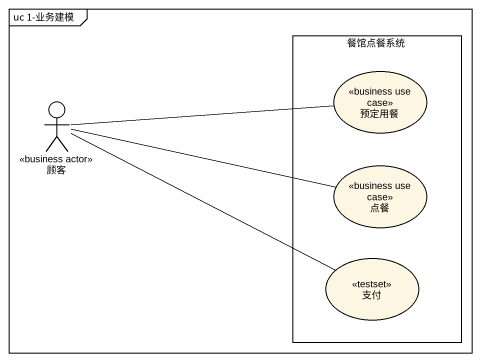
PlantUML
@startuml
mainframe uc 1-业务建模
rectangle 餐馆点餐系统 {
  usecase 预定用餐 <<business use case>>
  usecase 点餐 <<business use case>>
  usecase 支付 <<testset>>
}
actor 顾客 <<business actor>>
顾客 -right- 预定用餐
顾客 -right- 点餐
顾客 -right- 支付
@enduml
